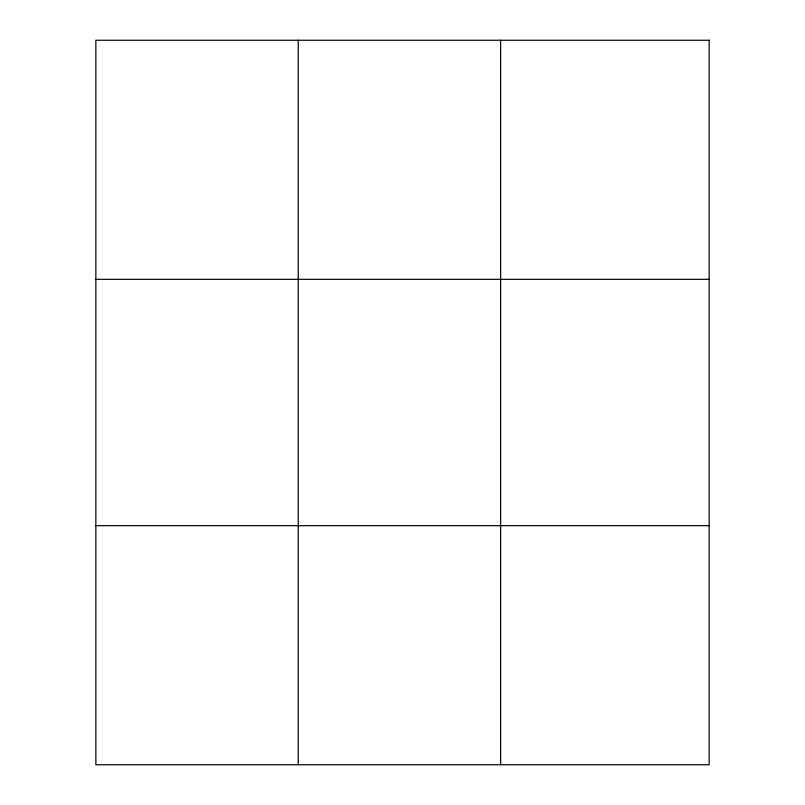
<?xml version="1.0" encoding="UTF-8"?>
<svg xmlns="http://www.w3.org/2000/svg" width="805" height="805" viewBox="0 0 805 805"><rect width="100%" height="100%" fill="white"/><g stroke="black" fill="none" stroke-linecap="round" stroke-linejoin="round"><path stroke-width="1.21" d="M298.242 40.25L298.242 764.75M500.63 40.25L500.63 764.75M95.855 279.335L709.145 279.335M95.855 525.665L709.145 525.665M709.145 40.25L709.145 764.75L95.855 764.75L95.855 40.25L709.145 40.25"/></g></svg>
